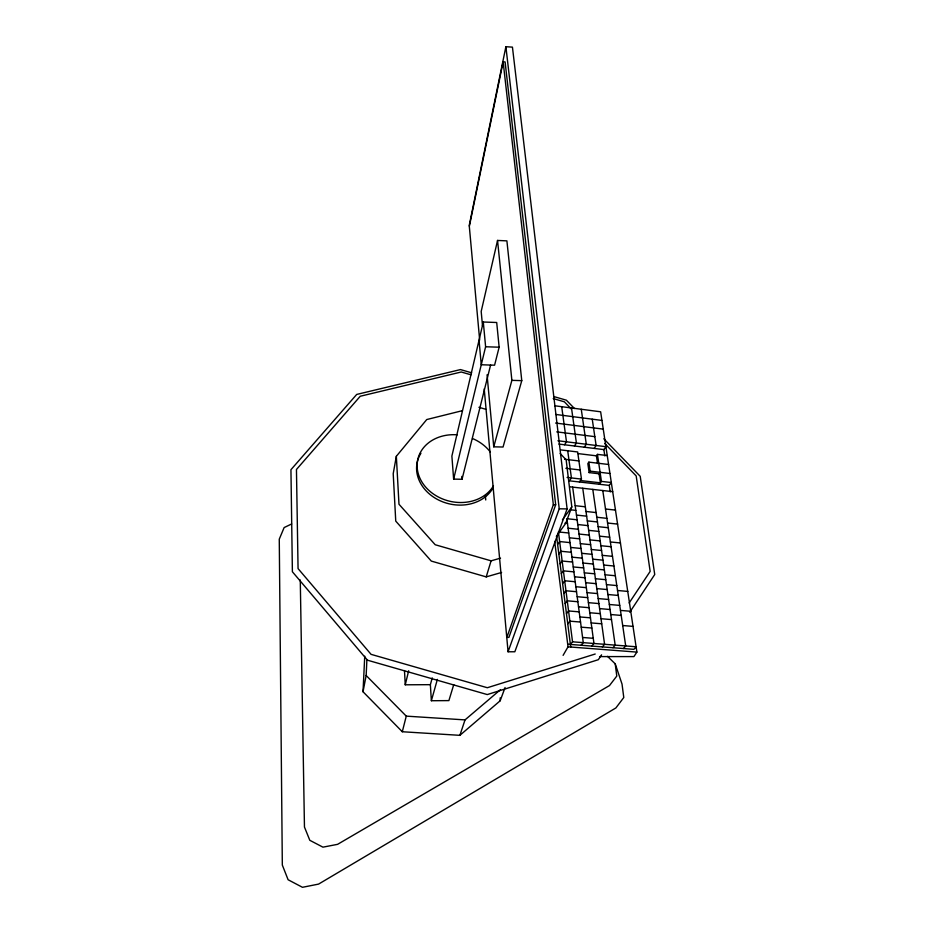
<?xml version="1.0" encoding="UTF-8"?>
<svg xmlns="http://www.w3.org/2000/svg" width="934" height="934" viewBox="0 0 934 934"><rect width="100%" height="100%" fill="white"/><g stroke="black" fill="none" stroke-linecap="round" stroke-linejoin="round"><path stroke-width="1.4" d="M505.084 687.529L500.18 700.769L459.878 735.338L402.297 731.742L363.022 691.755L364.739 656.182M363.022 691.755L366.151 675.48L366.899 659.602M462.12 410.738L426.756 419.541L396.343 456.282L393.214 473.666L395.747 521.114L431.31 561.089L486.217 576.885L501.593 572.46M484.221 388.883L508.073 651.78L514.832 651.769L567.101 508.913L512.439 47.144L505.889 46.7L469.23 225.468L479.667 340.023M469.393 226.133L503.134 61.819L505.096 61.948L555.672 504.757L508.913 637.373L506.882 637.373L553.337 504.722L503.134 61.819M487.058 374.814L493.747 446.826L503.052 447.024L521.767 380.64L506.893 240.867L497.542 240.447L481.185 311.454L482.516 325.849M479.037 340.233L481.255 364.762L494.588 365.182L499.141 347.203L496.701 322.499L483.298 322.008L451.881 456.084L453.632 479.119L462.038 479.27L490.595 365.054M453.632 479.119L485.61 346.759L483.298 322.008M432.232 677.909L430.364 684.669L405.251 684.797L408.66 670.775M402.297 731.742L406.267 716.133L366.151 675.48M493.747 446.826L511.879 380.348L497.542 240.447M453.749 684.634L448.892 700.605L431.368 700.734L437.381 679.392M486.217 576.885L491.086 560.832L500.542 558.147M459.878 735.338L465.027 719.892L500.519 689.607M508.073 651.78L559.221 508.796L505.889 46.7M560.155 453.515L566.144 459.785L571.806 506.893L565.7 523.39L556.419 536.268M563.097 655.364L568.035 646.818L554.679 541.44M564.533 444.782L566.483 441.817L561.696 406.687M601.566 654.827L598.344 659.696L487.268 694.569L367.471 660.198L292.389 571.76L290.941 469.709L356.695 394.44L460.485 369.584L471.635 372.806M629.761 612.237L654.734 574.515L640.21 476.305L603.796 438.77M554.668 405.765L600.644 411.801L636.895 652.095L633.917 656.59L599.581 656.59M629.142 602.979L650.157 571.398L636.182 475.92L604.823 443.568M574.433 445.997L576.406 443.043L571.503 407.971M584.287 447.199L586.295 444.257L581.263 409.255M594.106 448.402L596.125 445.471L592.249 419.179M608.618 464.49L588.864 462.132L587.848 463.591L589.144 472.604L599.056 473.772L600.095 472.324M597.55 463.486L596.417 455.827L597.445 454.368L607.263 455.558M579.442 481.991L581.462 479.095L577.656 451.963L560.563 449.884M604.823 455.932L603.878 449.604L605.921 446.686L557.937 440.755M589.144 472.604L590.16 471.156L588.864 462.132M599.359 484.267L601.426 481.395L597.445 454.368M562.396 519.899L571.806 506.893M557.61 544.37L559.641 541.557L570.02 542.607M558.847 554.049L560.89 551.258L571.304 552.286M610.229 491.903L609.248 485.4L611.35 482.539L601.426 481.395M560.096 563.797L562.14 561.03L572.6 562.034M561.346 573.616L563.412 570.861L573.896 571.853M562.618 583.516L564.685 580.773L575.204 581.742M563.891 593.475L565.969 590.767L576.523 591.712M565.163 603.516L567.265 600.819L577.854 601.741M566.459 613.638L568.561 610.953L579.197 611.863M567.755 623.819L569.88 621.168L580.539 622.044M570.394 644.425L572.53 641.81L558.404 531.936L568.748 532.999M581.1 645.254L583.271 642.65L566.856 518.709L577.107 519.794M591.771 646.083L593.954 643.479L572.659 487.116M602.372 646.9L604.59 644.308L582.746 488.26M612.938 647.717L615.179 645.137L592.786 489.404M623.445 648.523L625.71 645.954L602.78 490.537M291.63 523.974L284.134 527.57L279.266 539.175L282.325 865.071L288.104 879.746L302.464 887.3L318.576 884.101L615.88 707.949L623.784 697.511L622.032 684.097L615.214 663.817L607.497 656.369M595.215 654.01L487.338 687.728L371.067 654.349L298.063 568.596L296.452 469.487L360.255 396.249L461.244 372.001L471.005 374.814M553.337 504.722L555.672 504.757M559.221 508.796L567.101 508.913M511.879 380.348L521.767 380.64M485.61 346.759L499.141 347.203M406.267 716.133L465.027 719.892M567.709 644.226L633.894 649.34L636.194 646.772L572.53 641.81M568.035 646.818L636.895 652.095M582.582 637.467L593.253 638.307M581.217 627.169L591.852 628.033M579.862 616.942L590.463 617.829M601.006 618.717L611.501 619.592M591.152 622.92L601.718 623.795M622.698 625.523L633.1 626.387M589.774 612.751L600.305 613.65M610.778 614.537L621.203 615.424M588.397 602.663L598.892 603.574M609.33 604.485L619.721 605.395M578.52 606.796L589.085 607.695M599.593 608.606L610.054 609.505M620.468 610.404L630.824 611.291M577.189 596.721L587.719 597.643M598.192 598.577L608.618 599.488M575.869 586.715L586.354 587.661M596.791 588.607L607.182 589.552M617.526 590.486L627.811 591.42M587.031 592.646L597.491 593.58M607.894 594.514L618.25 595.437M585.676 582.699L596.102 583.657M606.47 584.614L616.802 585.56M584.334 572.834L594.724 573.803M605.057 574.784L615.354 575.741M574.55 576.792L584.999 577.761M595.413 578.73L605.769 579.687M573.242 566.938L583.668 567.919M594.036 568.911L604.356 569.892M571.947 557.154L582.337 558.158M592.67 559.162L602.955 560.167M583.003 563.027L593.347 564.031M603.656 565.023L613.907 566.004M581.672 553.302L591.993 554.317M602.267 555.333L612.482 556.337M580.353 543.646L590.638 544.674M600.877 545.713L611.069 546.729M570.662 547.441L581.018 548.468M591.315 549.484L601.566 550.511M569.39 537.797L579.699 538.836M589.973 539.887L600.188 540.926M610.369 541.953L620.491 542.981M568.117 528.224L578.403 529.286M588.642 530.349L598.822 531.399M579.057 534.05L589.307 535.112M599.511 536.151L609.657 537.202M587.311 520.88L597.468 521.954M607.567 523.028L617.631 524.091M564.907 523.192L567.487 523.46M577.749 524.534L587.976 525.608M598.145 526.671L608.268 527.733M576.465 515.078L586.645 516.175M596.791 517.249L606.878 518.335M575.192 505.691L585.338 506.8M605.501 509.007L615.518 510.092M570.721 509.824L575.823 510.384M585.992 511.482L596.114 512.568M569.763 486.789L612.727 491.658M567.078 477.437L581.462 479.095M580.446 480.543L600.399 482.831L599.056 473.772M609.248 485.4L569.413 480.835L571.41 477.928L567.709 450.748M565.852 468.308L580.189 469.989M590.16 471.156L609.972 473.48M564.626 459.236L578.917 460.941M578.076 453.597L596.417 455.827M558.847 444.082L603.878 449.604M556.757 431.87L594.83 436.645M555.59 423.044L603.259 429.126M555.835 414.462L601.951 420.428M491.086 560.832L435.209 544.744L398.981 504.255L396.343 456.282M553.839 396.565L566.378 400.196L574.468 408.532M553.22 398.584L564.37 401.807L571.445 409.115M478.944 407.306L485.878 409.302M615.214 663.817L616.79 676.064L609.482 685.568L337.594 844.336L322.93 847.161L309.808 840.296L304.461 827.057L300.269 579.967M556.559 536.128L570.721 647.029M485.365 495.744L485.738 499.982M461.805 476.398L462.038 479.27M430.364 684.669L431.368 700.734M404.48 670.542L405.251 684.797M500.18 697.873L500.18 700.769M492.72 488.435A40.384 33.426 13.9 0 1 438.898 500.18A40.384 33.426 13.9 0 1 420.93 453.259M493.456 485.843A40.489 33.484 13.9 0 1 445.483 500.029A40.489 33.484 13.9 0 1 417.556 460.579A40.489 33.484 13.9 0 1 457.333 434.824M472.499 438.513A40.489 33.484 13.9 0 1 490.373 452.056"/></g></svg>
